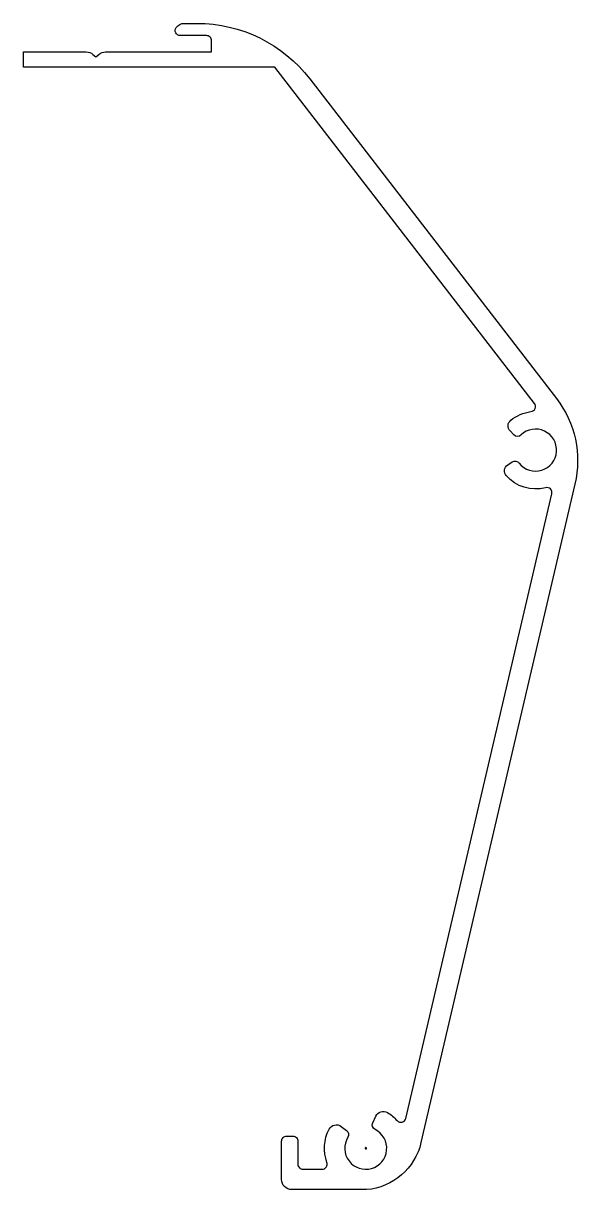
# Model space of a CAD drawing. Extents: x 128 to 182, y 120 to 234.
import ezdxf

# ---------------------------------------------------------------- set-up
doc = ezdxf.new("R2010")
doc.units = 0
doc.header["$LTSCALE"] = 15
doc.layers.add('1', color=7, linetype='CONTINUOUS')

msp = doc.modelspace()

# ---------------------------------------------------------------- linework, layer by layer
at = {"layer": '1', "color": 7, "linetype": 'CONTINUOUS', "ltscale": 2}
msp.add_line((161.29, 119.99), (161.29, 119.99), dxfattribs=at)
for points in [[(175.14, 191.08), (175.59, 191.37, -0.390165), (176.26, 191.26, 2.589905), (176.45, 194.02, -0.410124), (175.75, 194.03), (175.37, 194.42, -0.44796), (175.44, 195.46, -0.144758), (177.42, 196.31, 0.582235), (177.76, 197.12), (152.3, 230.1), (127.61, 230.1), (127.61, 231.6), (127.61, 231.6), (133.78, 231.6, -0.180882), (134.44, 231.36), (134.73, 231.1), (135.02, 231.36, -0.180882), (135.68, 231.6), (146.08, 231.6), (146.08, 232.7, 0.414214), (145.58, 233.2), (143.01, 233.2, -0.612965), (142.6, 234), (142.6, 233.99, -0.239952), (143.41, 234.4), (144.63, 234.4, -0.232451), (155.72, 228.96), (179.92, 197.59, -0.225453), (181.74, 189.2), (166.63, 124.6, -0.325141), (161.29, 119.99), (153.95, 119.99, -0.414214), (152.95, 120.99), (152.95, 124.74, -0.414214), (153.45, 125.24), (154.05, 125.24, -0.414214), (154.55, 124.74), (154.55, 122.49, 0.414214), (155.05, 121.99), (156.93, 121.99, 0.52047), (157.4, 122.66, -0.210421), (157.61, 125.92, -0.46118), (158.8, 126.19), (159.33, 125.8, -0.390165), (159.46, 125.13, 2.589905), (162.12, 125.89, -0.410124), (161.89, 126.55), (162.2, 127.21, -0.444392), (163.34, 127.55, -0.074607), (164.28, 126.77, 0.608178), (165.14, 126.98), (179.47, 188.25, 0.56595), (178.85, 188.85, -0.285986), (175, 190.03, -0.453666)], [(161.19, 124.12, -0.005376), (161.16, 124.07, 2.589905), (161.24, 124.1, -0.005376)]]:
    msp.add_lwpolyline(points, format="xyb", close=True, dxfattribs=at)

doc.saveas('drawing.dxf')
